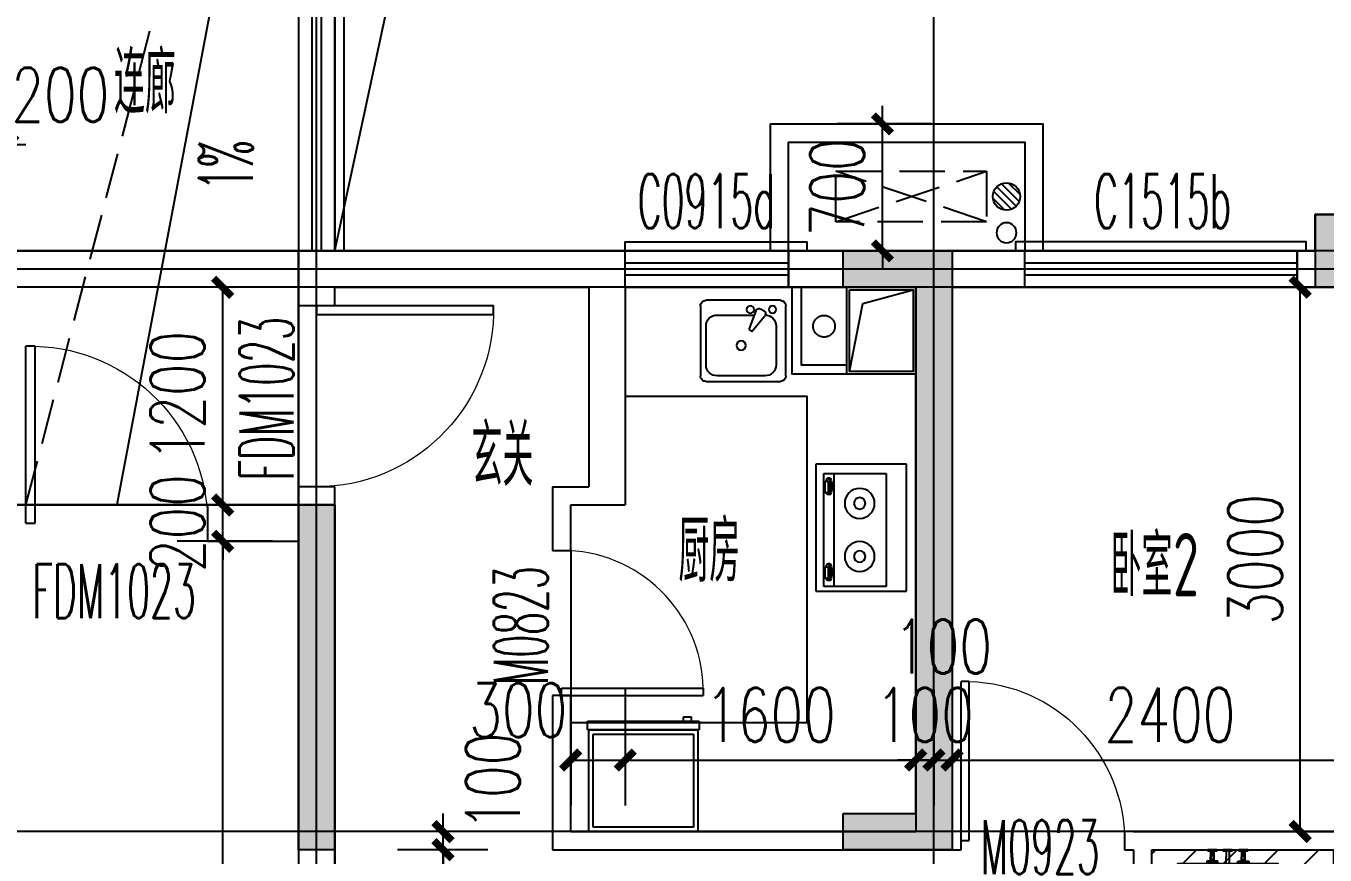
# Model space of a CAD drawing. Extents: x -59851 to 653804, y -249523 to 437614.
# Drawn here: x -38914 to -31760, y 73976 to 78546 of the extents above; entities that cross this region are included whole.
import ezdxf

# ---------------------------------------------------------------- set-up
doc = ezdxf.new("R2010")
doc.units = 0
doc.header["$LTSCALE"] = 1000
doc.header["$MEASUREMENT"] = 0
for name, pattern in [('CONTINOUS', [0]), ('DASH', [0.35, 0.25, -0.1]), ('PS', [3200, 1500, -200, 1500])]:
    doc.linetypes.add(name, pattern=pattern)
for name, color, linetype in [('_S-空调立管', 7, 'Continuous'), ('A-Lvtry（卫生间）', 5, 'Continuous'), ('A-Lvtry（厨房）', 5, 'CONTINOUS'), ('A-洞口', 105, 'Continuous'), ('A-烟气道', 105, 'Continuous'), ('A-疏散距离', 105, 'DASH'), ('A-空调室外机', 5, 'DASH'), ('A-第三道尺寸线', 105, 'Continuous'), ('A-线脚看线', 9, 'Continuous'), ('A-降板区域', 251, 'Continuous'), ('AE-FLOR', 151, 'Continuous'), ('DIM_SYMB', 3, 'Continuous'), ('DOTE', 16, 'Continuous'), ('LABEL_PM', 7, 'Continuous'), ('mianji', 6, 'Continuous'), ('NL', 5, 'Continuous'), ('PS', 6, 'PS'), ('PUB_HATCH', 8, 'Continuous'), ('PUB_TEXT', 7, 'Continuous'), ('WALL', 2, 'Continuous'), ('WINDOW', 4, 'Continuous'), ('WINDOW_TEXT', 7, 'Continuous'), ('ys', 154, 'Continuous'), ('剪力墙', 6, 'Continuous'), ('栏杆', 142, 'Continuous')]:
    doc.layers.add(name, color=color, linetype=linetype)
doc.layers.add('A-area(算全面积)', color=21, linetype='Continuous', plot=False)
doc.layers.add('A-area(算半面积)', color=23, linetype='Continuous', plot=False)
doc.styles.add('_TCH_DIM', font='SIMPLEX.shx', dxfattribs={"width": 0.7, "bigfont": 'GBCBIG.shx'})
doc.styles.add('_TCH_DIM_T3', font='SIMPLEX.shx', dxfattribs={"width": 0.705882, "bigfont": 'GBCBIG.shx'})
doc.styles.add('_TCH_WINDOW', font='SIMPLEX.shx', dxfattribs={"width": 0.7, "height": 3.5, "bigfont": 'GBCBIG.shx'})
doc.styles.get("Standard").update_dxf_attribs({"font": 'gbenor.shx', "width": 0.7, "bigfont": 'gbcbig.shx'})
doc.dimstyles.new('_TCH_ARCH&&100', dxfattribs={"dimtxt": 297.5, "dimasz": 100, "dimexe": 250, "dimexo": 300, "dimgap": 100, "dimtad": 1, "dimdec": 0, "dimzin": 0, "dimdsep": 46, "dimtxsty": '_TCH_DIM_T3', "dimblk": 'ARCHTICK', "dimcen": 0.09, "dimclrt": 7, "dimazin": 2, "dimtfac": 1, "dimtdec": 0, "dimtix": 1, "dimtmove": 2, "dimatfit": 3, "dimfxl": 0, "dimtolj": 1, "dimtzin": 0, "dimarcsym": 0})

# ---------------------------------------------------------------- blocks, each defined once
blk = doc.blocks.new('fdsfdsgfdsgb')
at = {"layer": 'mianji'}
for points in [[(-195608.2, 146788.3), (-196208.2, 146788.3), (-196208.2, 146588.3), (-201808.2, 146588.3), (-201808.2, 145188.3), (-203408.2, 145188.3), (-203408.2, 151788.3), (-198208.2, 151788.3), (-198208.2, 152688.3), (-201608.2, 152688.3), (-201608.2, 158588.3), (-205208.2, 158588.3), (-205208.2, 156788.3), (-208608.2, 156788.3), (-208608.2, 148288.3), (-207208.2, 148288.3), (-207208.2, 146488.3), (-208608.2, 146488.3), (-208608.2, 137588.3), (-164208.2, 137588.3)], [(-186908.2, 151988.3), (-196808.2, 151988.3), (-196808.2, 152188.3), (-197408.2, 152188.3), (-197408.2, 151988.3), (-198208.2, 151988.3), (-198208.2, 151788.3), (-203408.2, 151788.3), (-203408.2, 146588.3), (-201608.2, 146588.3), (-201608.2, 150088.3), (-201208.2, 150088.3), (-201208.2, 150288.3), (-197408.2, 150288.3), (-197408.2, 150088.3), (-196808.2, 150088.3), (-196808.2, 150288.3), (-186908.2, 150288.3)]]:
    blk.add_lwpolyline(points, dxfattribs=at)
blk.add_lwpolyline([(-201808.2, 146588.3), (-203408.2, 146588.3), (-203408.2, 145188.3), (-201808.2, 145188.3)], close=True, dxfattribs=at)
blk = doc.blocks.new('zhouxianssceng0329')
at = {"layer": 'DOTE'}
for p, q in [((-37313.7, 132089.9), (-37313.7, 156469.4)), ((-33913.7, 132089.9), (-33913.7, 156469.4)), ((-3313.7, 143398.2), (-44988.6, 143398.2)), ((5501.3, 143298.2), (-44988.6, 143298.2)), ((5501.3, 140298.2), (-44988.6, 140298.2))]:
    blk.add_line(p, q, dxfattribs=at)
blk = doc.blocks.new('jgjlq030328')
at = {"layer": 'PUB_HATCH'}
for points in [[(-278135, 16811.9), (-277535, 16811.9), (-277535, 17211.9), (-278135, 17211.9)], [(-280735, 13911.9), (-280335, 13911.9), (-280335, 16811.9), (-280735, 16811.9), (-280735, 17011.9), (-280135, 17011.9), (-280135, 13711.9), (-280335, 13711.9), (-280735, 13711.9)], [(-283535, 13711.9), (-283735, 13711.9), (-283735, 15611.9), (-283535, 15611.9), (-283535, 13911.9)]]:
    blk.add_hatch(color=256, dxfattribs=at).paths.add_polyline_path(points)
at = {"layer": '剪力墙'}
for points in [[(-278135, 16811.9), (-277535, 16811.9), (-277535, 17211.9), (-278135, 17211.9)], [(-280735, 13911.9), (-280335, 13911.9), (-280335, 16811.9), (-280735, 16811.9), (-280735, 17011.9), (-280135, 17011.9), (-280135, 13711.9), (-280335, 13711.9), (-280735, 13711.9)], [(-283535, 13711.9), (-283735, 13711.9), (-283735, 15611.9), (-283535, 15611.9), (-283535, 13911.9)]]:
    blk.add_lwpolyline(points, close=True, dxfattribs=at)
blk.add_lwpolyline([(-283535, 13911.9), (-283535, 13911.9)], dxfattribs=at)
blk = doc.blocks.new('$DorLib2D$00000001')
for p, q in [((0.45, 0.975), (0.5, 0.975)), ((0.45, 0), (0.45, 0.975)), ((0.5, 0), (0.5, 0.975)), ((0.5, 0), (0.45, 0))]:
    blk.add_line(p, q)
at = {"lineweight": 13}
blk.add_arc((0.475, 0), 0.975, 91.46928, 180, dxfattribs=at)
blk = doc.blocks.new('_ArchTick')
at = {"color": 0, "linetype": 'ByBlock', "const_width": 0.4}
blk.add_lwpolyline([(-0.5, -0.5), (0.5, 0.5)], dxfattribs=at)
blk = doc.blocks.new('*D713')
at = {"layer": 'A-第三道尺寸线', "color": 0, "lineweight": -2, "transparency": 16777216}
for p, q in [((-1612.2, 169334.8), (-2137.5, 169334.8)), ((-1887.5, 168134.8), (-1887.5, 169334.8)), ((-1612.2, 168134.8), (-2137.5, 168134.8))]:
    blk.add_line(p, q, dxfattribs=at)
at = {"layer": 'Defpoints', "color": 0, "transparency": 16777216}
for p in [(-1887.5, 169334.8), (-1312.2, 169334.8), (-1312.2, 168134.8)]:
    blk.add_point(p, dxfattribs=at)
at = {"layer": 'A-第三道尺寸线', "color": 0, "lineweight": -2, "transparency": 16777216, "xscale": 100, "yscale": 100, "zscale": 100}
for p, rotation in [((-1887.5, 169334.8), 90), ((-1887.5, 168134.8), 270)]:
    blk.add_blockref('_ArchTick', p, dxfattribs=dict(at, rotation=rotation))
at = {"layer": 'A-第三道尺寸线', "color": 7, "transparency": 16777216, "insert": (-2136.2, 168734.8), "char_height": 297.5, "attachment_point": 5, "rotation": 90, "style": '_TCH_DIM_T3'}
blk.add_mtext('\\A1;1200', dxfattribs=at)
blk = doc.blocks.new('*D714')
at = {"layer": 'A-第三道尺寸线', "color": 0, "lineweight": -2, "transparency": 16777216}
for p, q in [((-1887.5, 168134.8), (-1887.5, 168234.8)), ((-1612.2, 168134.8), (-2137.5, 168134.8)), ((-1887.5, 167934.8), (-1887.5, 168134.8)), ((-1612.2, 167934.8), (-2137.5, 167934.8)), ((-1887.5, 167934.8), (-1887.5, 167834.8))]:
    blk.add_line(p, q, dxfattribs=at)
at = {"layer": 'Defpoints', "color": 0, "transparency": 16777216}
for p in [(-1887.5, 168134.8), (-1312.2, 168134.8), (-1312.2, 167934.8)]:
    blk.add_point(p, dxfattribs=at)
at = {"layer": 'A-第三道尺寸线', "color": 0, "lineweight": -2, "transparency": 16777216, "xscale": 100, "yscale": 100, "zscale": 100}
for p, rotation in [((-1887.5, 168134.8), 270), ((-1887.5, 167934.8), 90)]:
    blk.add_blockref('_ArchTick', p, dxfattribs=dict(at, rotation=rotation))
at = {"layer": 'A-第三道尺寸线', "color": 7, "transparency": 16777216, "insert": (-2136.2, 168034.8), "char_height": 297.5, "attachment_point": 5, "rotation": 90, "style": '_TCH_DIM_T3'}
blk.add_mtext('\\A1;200', dxfattribs=at)
blk = doc.blocks.new('*D715')
at = {"layer": 'A-第三道尺寸线', "color": 0, "lineweight": -2, "transparency": 16777216}
for p, q in [((-1612.2, 167934.8), (-2137.5, 167934.8)), ((-1887.5, 160734.8), (-1887.5, 167934.8)), ((-1612.2, 160734.8), (-2137.5, 160734.8))]:
    blk.add_line(p, q, dxfattribs=at)
at = {"layer": 'Defpoints', "color": 0, "transparency": 16777216}
for p in [(-1887.5, 167934.8), (-1312.2, 167934.8), (-1312.2, 160734.8)]:
    blk.add_point(p, dxfattribs=at)
at = {"layer": 'A-第三道尺寸线', "color": 0, "lineweight": -2, "transparency": 16777216, "xscale": 100, "yscale": 100, "zscale": 100}
for p, rotation in [((-1887.5, 167934.8), 90), ((-1887.5, 160734.8), 270)]:
    blk.add_blockref('_ArchTick', p, dxfattribs=dict(at, rotation=rotation))
at = {"layer": 'A-第三道尺寸线', "color": 7, "transparency": 16777216, "insert": (-2136.2, 164334.8), "char_height": 297.5, "attachment_point": 5, "rotation": 90, "style": '_TCH_DIM_T3'}
blk.add_mtext('\\A1;7200', dxfattribs=at)
blk = doc.blocks.new('*D720')
at = {"layer": 'A-第三道尺寸线', "color": 0, "lineweight": -2, "transparency": 16777216}
for p, q in [((-3270.7, 169734.8), (-3270.7, 170370.7)), ((-3070.7, 169734.8), (-3070.7, 170370.7)), ((-3270.7, 170120.7), (-3370.7, 170120.7)), ((-3270.7, 170120.7), (-3070.7, 170120.7)), ((-3070.7, 170120.7), (-2970.7, 170120.7))]:
    blk.add_line(p, q, dxfattribs=at)
at = {"layer": 'Defpoints', "color": 0, "transparency": 16777216}
for p in [(-3070.7, 170120.7), (-3270.7, 169434.8), (-3070.7, 169434.8)]:
    blk.add_point(p, dxfattribs=at)
at = {"layer": 'A-第三道尺寸线', "color": 0, "lineweight": -2, "transparency": 16777216, "xscale": 100, "yscale": 100, "zscale": 100}
blk.add_blockref('_ArchTick', (-3270.7, 170120.7), dxfattribs=at)
at = {"layer": 'A-第三道尺寸线', "color": 0, "lineweight": -2, "transparency": 16777216, "xscale": 100, "yscale": 100, "zscale": 100, "rotation": 180}
blk.add_blockref('_ArchTick', (-3070.7, 170120.7), dxfattribs=at)
at = {"layer": 'A-第三道尺寸线', "color": 7, "transparency": 16777216, "insert": (-2781.7, 170395.7), "char_height": 297.5, "attachment_point": 5, "style": '_TCH_DIM_T3'}
blk.add_mtext('\\A1;200', dxfattribs=at)
blk = doc.blocks.new('zt1')
at = {"layer": 'A-Lvtry（卫生间）', "linetype": 'Continuous'}
for p, q in [((-700, 0), (0, 0)), ((-700, -500), (-700, 0)), ((0, 0), (0, -500)), ((0, -500), (-700, -500))]:
    blk.add_line(p, q, dxfattribs=at)
at = {"layer": 'A-Lvtry（卫生间）'}
for p, q in [((-673.5, -113.1), (-673.5, -455.5)), ((-50.7, -113.1), (-673.5, -113.1)), ((-50.7, -455.5), (-50.7, -113.1)), ((-673.5, -399.8), (-50.7, -399.8)), ((-640.9, -422.1), (-640.8, -433.8)), ((-549.1, -423.2), (-549.1, -433.7)), ((-167.9, -422.1), (-167.8, -433.8)), ((-76.1, -423.2), (-76.1, -433.7)), ((-673.5, -455.5), (-50.7, -455.5)), ((-565.7, -431.5), (-630.4, -431.5)), ((-630.4, -431.5), (-630.4, -448.2)), ((-630.4, -448.2), (-565.7, -448.2)), ((-565.7, -448.2), (-565.7, -431.5)), ((-157.4, -431.5), (-157.4, -448.2)), ((-92.7, -431.5), (-157.4, -431.5)), ((-157.4, -448.2), (-92.7, -448.2)), ((-92.7, -448.2), (-92.7, -431.5))]:
    blk.add_line(p, q, dxfattribs=at)
for points in [[(-549.1, -423.2, 0.259034), (-551, -419.8, 0.076276), (-562.5, -414.9, 0.036515), (-576.1, -412.4, 0.026615), (-594.9, -411.4, 0.026615), (-613.8, -412.4, 0.036515), (-627.3, -414.9, 0.076276), (-638.9, -419.8, 0.259034), (-640.8, -423.2, 0.078462), (-640.6, -424.5, 0.056762)], [(-549.1, -433.7, 0.259034), (-551, -430.3, 0.076276), (-562.5, -425.4, 0.036515), (-576.1, -422.9, 0.026615), (-594.9, -421.9, 0.026615), (-613.8, -422.9, 0.036515), (-627.3, -425.4, 0.076276), (-638.9, -430.3, 0.259034), (-640.8, -433.7, 0.259034), (-638.9, -437.2, 0.056762), (-630.4, -441.2, 0.036515)], [(-76.1, -423.2, 0.259034), (-78, -419.8, 0.076276), (-89.5, -414.9, 0.036515), (-103.1, -412.4, 0.026615), (-121.9, -411.4, 0.026615), (-140.8, -412.4, 0.036515), (-154.3, -414.9, 0.076276), (-165.9, -419.8, 0.259034), (-167.8, -423.2, 0.078462), (-167.6, -424.5, 0.056762)], [(-76.1, -433.7, 0.259034), (-78, -430.3, 0.076276), (-89.5, -425.4, 0.036515), (-103.1, -422.9, 0.026615), (-121.9, -421.9, 0.026615), (-140.8, -422.9, 0.036515), (-154.3, -425.4, 0.076276), (-165.9, -430.3, 0.259034), (-167.8, -433.7, 0.259034), (-165.9, -437.2, 0.056762), (-157.4, -441.2, 0.036515)], [(-565.7, -442.9, 0.008736), (-562.5, -442.1, 0.076276), (-551, -437.2, 0.259034), (-549.1, -433.7, 0.259034)], [(-92.7, -442.9, 0.008736), (-89.5, -442.1, 0.076276), (-78, -437.2, 0.259034), (-76.1, -433.7, 0.259034)]]:
    blk.add_lwpolyline(points, format="xyb", dxfattribs=at)
at = {"layer": 'A-Lvtry（卫生间）', "linetype": 'Continuous'}
for centre, radius in [((-508.4, -258.5), 82.5), ((-215.8, -258.5), 82.5), ((-508.4, -258.5), 31.6), ((-215.8, -258.5), 31.6)]:
    blk.add_circle(centre, radius, dxfattribs=at)
at = {"layer": 'A-Lvtry（卫生间）', "width": 0.8, "flags": 9}
for tag in ['YSIZE', 'XSIZE']:
    blk.add_attdef(tag, (-350, 0), '', height=0.5, dxfattribs=at)
blk = doc.blocks.new('t4')
at = {"layer": 'A-Lvtry（卫生间）'}
for p, q in [((3876545.3, 2552259.6), (3876931.4, 2552259.6)), ((3876514.8, 2551819.5), (3876514.8, 2552229.1)), ((3876819.6, 2552205.6), (3876606.3, 2552205.6)), ((3876961.9, 2552229.1), (3876961.9, 2551819.5)), ((3876545.3, 2552144.6), (3876545.3, 2551880.5)), ((3876790.3, 2552072.2), (3876875.1, 2552142)), ((3876903.3, 2552093.1), (3876800.4, 2552054.6)), ((3876913.8, 2552122.3), (3876905.6, 2552136.5)), ((3876800.4, 2552054.6), (3876790.3, 2552072.2)), ((3876880.6, 2551880.5), (3876880.6, 2552084.6)), ((3876606.3, 2551819.5), (3876819.6, 2551819.5)), ((3876931.4, 2551789), (3876545.3, 2551789))]:
    blk.add_line(p, q, dxfattribs=at)
for centre, major_axis, start_param, end_param in [((3876545.3, 2552229.1), (-21.6, 21.6), -0.785398, 0.785398), ((3876931.4, 2552229.1), (-21.6, 21.6), 3.926991, 5.497787), ((3876606.3, 2552144.6), (-43.1, 43.1), -0.785398, 0.785398), ((3876819.6, 2552144.6), (43.1, 43.1), 5.497787, 7.068583), ((3876911.1, 2552185.3), (-14.4, 14.4), 4.712389, 10.995574), ((3876888, 2552126.3), (14.4, 14.4), 6.021386, 7.757331), ((3876896.2, 2552112.2), (-14.4, 14.4), 2.714645, 4.45059), ((3876713, 2552012.6), (18, 18), 6.283185283897186, 12.56637059107677), ((3876911.1, 2552063.4), (14.4, 14.4), 6.283185283893945, 12.56637059107353), ((3876606.3, 2551880.5), (-43.1, 43.1), 0.785398, 2.356194), ((3876819.6, 2551880.5), (-43.1, 43.1), 2.356194, 3.926991), ((3876545.3, 2551819.5), (21.6, 21.6), 2.356194, 3.926991), ((3876931.4, 2551819.5), (-21.6, 21.6), 2.356194, 3.926991)]:
    blk.add_ellipse(centre, major_axis=major_axis, ratio=1, start_param=start_param, end_param=end_param, dxfattribs=at)
blk = doc.blocks.new('BX1')
at = {"layer": 'A-Lvtry（卫生间）'}
for p, q in [((-560, 8), (-607.7, 8)), ((-607.7, 8), (-607.7, -608)), ((-560, -608), (-560, 8)), ((0, 0), (-560, 0)), ((0, -600), (0, 0)), ((-560, 0), (-560, -600)), ((-24, -24), (-536, -24)), ((-536, -24), (-536, -576)), ((-24, -576), (-24, -24)), ((-631.1, -564.3), (-631.1, -520)), ((-631.1, -520), (-607.7, -520)), ((-607.7, -564.3), (-631.1, -564.3)), ((-607.7, -520), (-607.7, -564.3)), ((-607.7, -608), (-560, -608)), ((-560, -600), (0, -600)), ((-536, -576), (-24, -576))]:
    blk.add_line(p, q, dxfattribs=at)
blk = doc.blocks.new('A$C12CE3BE6')
at = {"ltscale": 10}
for p, q in [((180, 469), (200, 469)), ((180, 412), (180, 435)), ((182.5, 422), (182.5, 442)), ((197.5, 442), (182.5, 442)), ((184.5, 442), (184.5, 469)), ((195.5, 442), (195.5, 469)), ((197.5, 422), (197.5, 442)), ((200, 412), (200, 435)), ((285.2, 469), (265.2, 469)), ((265.2, 260), (265.2, 435)), ((285.2, 260), (285.2, 435)), ((370, 469), (350, 469)), ((350, 412), (350, 435)), ((352.5, 422), (352.5, 442)), ((352.5, 442), (367.5, 442)), ((354.5, 442), (354.5, 469)), ((365.5, 442), (365.5, 469)), ((367.5, 422), (367.5, 442)), ((370, 412), (370, 435)), ((220, 412), (160, 412)), ((160, 412), (160, 405)), ((220, 405), (160, 405)), ((197.5, 422), (182.5, 422)), ((187, 412), (187, 422)), ((193, 412), (193, 422)), ((220, 405), (220, 412)), ((330, 412), (390, 412)), ((330, 405), (330, 412)), ((330, 405), (390, 405)), ((352.5, 422), (367.5, 422)), ((357, 412), (357, 422)), ((363, 412), (363, 422)), ((390, 412), (390, 405))]:
    blk.add_line(p, q, dxfattribs=at)
for p, q in [((260.9, 235.9), (289.1, 264.1)), ((260.9, 264.1), (289.1, 235.9))]:
    blk.add_line(p, q)
for points in [[(200, 435), (200, 469), (215, 469), (215, 475), (165, 475), (165, 469), (180, 469), (180, 435)], [(285.2, 435), (285.2, 469), (299.8, 469), (299.8, 475), (250.2, 475), (250.2, 469), (265.2, 469), (265.2, 435)], [(370, 435), (370, 469), (385, 469), (385, 475), (335, 475), (335, 469), (350, 469), (350, 435)]]:
    blk.add_lwpolyline(points, dxfattribs=at)
for points in [[(0, 0), (0, 400), (550, 400), (550, 0)], [(10, 10), (10, 390), (540, 390), (540, 10)]]:
    blk.add_lwpolyline(points, close=True)
for centre in [(190, 408.5), (360, 408.5)]:
    blk.add_circle(centre, 3.5, dxfattribs=at)
for radius in [29.1, 20]:
    blk.add_circle((275, 250), radius)
blk.add_arc((275.2, 260), 10, 180, 0, dxfattribs=at)
blk = doc.blocks.new('ktswaj')
at = {"linetype": 'DASH'}
blk.add_lwpolyline([(15990.1, 179082.6), (15990.1, 178253.3), (16268.4, 178253.3), (16268.4, 179082.6)], close=True, dxfattribs=at)
for points in [[(15990.1, 179082.6), (16268.4, 178253.3)], [(15990.1, 178253.3), (16268.4, 179082.6)]]:
    blk.add_lwpolyline(points, dxfattribs=at)
blk = doc.blocks.new('$TCHSYS$WIN2D')
for p, q in [((-0.5, 0.5), (0.5, 0.5)), ((-0.5, 0.5), (-0.5, -0.5)), ((0.5, 0.5), (0.5, -0.5)), ((0.5, 0.1667), (-0.5, 0.1667)), ((0.5, -0.1667), (-0.5, -0.1667)), ((-0.5, -0.5), (0.5, -0.5))]:
    blk.add_line(p, q)
blk = doc.blocks.new('*D721')
at = {"layer": 'A-第三道尺寸线', "color": 0, "lineweight": -2, "transparency": 16777216}
for p, q in [((5804.3, 166334.8), (5804.3, 166434.8)), ((6050.3, 166334.8), (5554.3, 166334.8)), ((5804.3, 166234.8), (5804.3, 166334.8)), ((6050.3, 166234.8), (5554.3, 166234.8)), ((5804.3, 166234.8), (5804.3, 166134.8))]:
    blk.add_line(p, q, dxfattribs=at)
at = {"layer": 'Defpoints', "color": 0, "transparency": 16777216}
for p in [(5804.3, 166334.8), (6350.3, 166334.8), (6350.3, 166234.8)]:
    blk.add_point(p, dxfattribs=at)
at = {"layer": 'A-第三道尺寸线', "color": 0, "lineweight": -2, "transparency": 16777216, "xscale": 100, "yscale": 100, "zscale": 100}
for p, rotation in [((5804.3, 166334.8), 270), ((5804.3, 166234.8), 90)]:
    blk.add_blockref('_ArchTick', p, dxfattribs=dict(at, rotation=rotation))
at = {"layer": 'A-第三道尺寸线', "color": 7, "transparency": 16777216, "insert": (6079.3, 166609.8), "char_height": 297.5, "attachment_point": 5, "rotation": 90, "style": '_TCH_DIM_T3'}
blk.add_mtext('\\A1;100', dxfattribs=at)
blk = doc.blocks.new('*D722')
at = {"layer": 'A-第三道尺寸线', "color": 0, "lineweight": -2, "transparency": 16777216}
for p, q in [((6050.3, 166234.8), (5554.3, 166234.8)), ((5804.3, 160734.8), (5804.3, 166234.8)), ((6050.3, 160734.8), (5554.3, 160734.8))]:
    blk.add_line(p, q, dxfattribs=at)
at = {"layer": 'Defpoints', "color": 0, "transparency": 16777216}
for p in [(5804.3, 166234.8), (6350.3, 166234.8), (6350.3, 160734.8)]:
    blk.add_point(p, dxfattribs=at)
at = {"layer": 'A-第三道尺寸线', "color": 0, "lineweight": -2, "transparency": 16777216, "xscale": 100, "yscale": 100, "zscale": 100}
for p, rotation in [((5804.3, 166234.8), 90), ((5804.3, 160734.8), 270)]:
    blk.add_blockref('_ArchTick', p, dxfattribs=dict(at, rotation=rotation))
at = {"layer": 'A-第三道尺寸线', "color": 7, "transparency": 16777216, "insert": (5555.6, 163484.8), "char_height": 297.5, "attachment_point": 5, "rotation": 90, "style": '_TCH_DIM_T3'}
blk.add_mtext('\\A1;5500', dxfattribs=at)
blk = doc.blocks.new('*D733')
at = {"layer": 'A-第三道尺寸线', "color": 0, "lineweight": -2, "transparency": 16777216}
for p, q in [((10200.6, 169334.8), (10774.8, 169334.8)), ((10524.8, 166334.8), (10524.8, 169334.8)), ((10200.6, 166334.8), (10774.8, 166334.8))]:
    blk.add_line(p, q, dxfattribs=at)
at = {"layer": 'Defpoints', "color": 0, "transparency": 16777216}
for p in [(9900.6, 169334.8), (10524.8, 169334.8), (9900.6, 166334.8)]:
    blk.add_point(p, dxfattribs=at)
at = {"layer": 'A-第三道尺寸线', "color": 0, "lineweight": -2, "transparency": 16777216, "xscale": 100, "yscale": 100, "zscale": 100}
for p, rotation in [((10524.8, 169334.8), 90), ((10524.8, 166334.8), 270)]:
    blk.add_blockref('_ArchTick', p, dxfattribs=dict(at, rotation=rotation))
at = {"layer": 'A-第三道尺寸线', "color": 7, "transparency": 16777216, "insert": (10276.1, 167834.8), "char_height": 297.5, "attachment_point": 5, "rotation": 90, "style": '_TCH_DIM_T3'}
blk.add_mtext('\\A1;3000', dxfattribs=at)
blk = doc.blocks.new('*D734')
at = {"layer": 'A-第三道尺寸线', "color": 0, "lineweight": -2, "transparency": 16777216}
for p, q in [((6507.6, 167117.3), (6507.6, 166479.1)), ((6807.6, 167117.3), (6807.6, 166479.1)), ((6507.6, 166729.1), (6807.6, 166729.1))]:
    blk.add_line(p, q, dxfattribs=at)
at = {"layer": 'Defpoints', "color": 0, "transparency": 16777216}
for p in [(6507.6, 167417.3), (6807.6, 167417.3), (6807.6, 166729.1)]:
    blk.add_point(p, dxfattribs=at)
at = {"layer": 'A-第三道尺寸线', "color": 0, "lineweight": -2, "transparency": 16777216, "xscale": 100, "yscale": 100, "zscale": 100, "rotation": 180}
blk.add_blockref('_ArchTick', (6507.6, 166729.1), dxfattribs=at)
at = {"layer": 'A-第三道尺寸线', "color": 0, "lineweight": -2, "transparency": 16777216, "xscale": 100, "yscale": 100, "zscale": 100}
blk.add_blockref('_ArchTick', (6807.6, 166729.1), dxfattribs=at)
at = {"layer": 'A-第三道尺寸线', "color": 7, "transparency": 16777216, "insert": (6218.6, 167004.1), "char_height": 297.5, "attachment_point": 5, "style": '_TCH_DIM_T3'}
blk.add_mtext('\\A1;300', dxfattribs=at)
blk = doc.blocks.new('*D735')
at = {"layer": 'A-第三道尺寸线', "color": 0, "lineweight": -2, "transparency": 16777216}
for p, q in [((6807.6, 167117.3), (6807.6, 166479.1)), ((8407.6, 167117.3), (8407.6, 166479.1)), ((6807.6, 166729.1), (8407.6, 166729.1))]:
    blk.add_line(p, q, dxfattribs=at)
at = {"layer": 'Defpoints', "color": 0, "transparency": 16777216}
for p in [(6807.6, 167417.3), (8407.6, 167417.3), (8407.6, 166729.1)]:
    blk.add_point(p, dxfattribs=at)
at = {"layer": 'A-第三道尺寸线', "color": 0, "lineweight": -2, "transparency": 16777216, "xscale": 100, "yscale": 100, "zscale": 100, "rotation": 180}
blk.add_blockref('_ArchTick', (6807.6, 166729.1), dxfattribs=at)
at = {"layer": 'A-第三道尺寸线', "color": 0, "lineweight": -2, "transparency": 16777216, "xscale": 100, "yscale": 100, "zscale": 100}
blk.add_blockref('_ArchTick', (8407.6, 166729.1), dxfattribs=at)
at = {"layer": 'A-第三道尺寸线', "color": 7, "transparency": 16777216, "insert": (7607.6, 166977.8), "char_height": 297.5, "attachment_point": 5, "style": '_TCH_DIM_T3'}
blk.add_mtext('\\A1;1600', dxfattribs=at)
blk = doc.blocks.new('*D736')
at = {"layer": 'A-第三道尺寸线', "color": 0, "lineweight": -2, "transparency": 16777216}
for p, q in [((8407.6, 167117.3), (8407.6, 166479.1)), ((8507.6, 167117.3), (8507.6, 166479.1)), ((8407.6, 166729.1), (8307.6, 166729.1)), ((8407.6, 166729.1), (8507.6, 166729.1)), ((8507.6, 166729.1), (8607.6, 166729.1))]:
    blk.add_line(p, q, dxfattribs=at)
at = {"layer": 'Defpoints', "color": 0, "transparency": 16777216}
for p in [(8407.6, 167417.3), (8507.6, 167417.3), (8507.6, 166729.1)]:
    blk.add_point(p, dxfattribs=at)
at = {"layer": 'A-第三道尺寸线', "color": 0, "lineweight": -2, "transparency": 16777216, "xscale": 100, "yscale": 100, "zscale": 100}
blk.add_blockref('_ArchTick', (8407.6, 166729.1), dxfattribs=at)
at = {"layer": 'A-第三道尺寸线', "color": 0, "lineweight": -2, "transparency": 16777216, "xscale": 100, "yscale": 100, "zscale": 100, "rotation": 180}
blk.add_blockref('_ArchTick', (8507.6, 166729.1), dxfattribs=at)
at = {"layer": 'A-第三道尺寸线', "color": 7, "transparency": 16777216, "insert": (8457.6, 166977.8), "char_height": 297.5, "attachment_point": 5, "style": '_TCH_DIM_T3'}
blk.add_mtext('\\A1;100', dxfattribs=at)
blk = doc.blocks.new('*D737')
at = {"layer": 'A-第三道尺寸线', "color": 0, "lineweight": -2, "transparency": 16777216}
for p, q in [((8507.6, 167117.3), (8507.6, 166479.1)), ((8607.6, 167117.3), (8607.6, 166479.1)), ((8507.6, 166729.1), (8407.6, 166729.1)), ((8507.6, 166729.1), (8607.6, 166729.1)), ((8607.6, 166729.1), (8707.6, 166729.1))]:
    blk.add_line(p, q, dxfattribs=at)
at = {"layer": 'Defpoints', "color": 0, "transparency": 16777216}
for p in [(8507.6, 167417.3), (8607.6, 167417.3), (8607.6, 166729.1)]:
    blk.add_point(p, dxfattribs=at)
at = {"layer": 'A-第三道尺寸线', "color": 0, "lineweight": -2, "transparency": 16777216, "xscale": 100, "yscale": 100, "zscale": 100}
blk.add_blockref('_ArchTick', (8507.6, 166729.1), dxfattribs=at)
at = {"layer": 'A-第三道尺寸线', "color": 0, "lineweight": -2, "transparency": 16777216, "xscale": 100, "yscale": 100, "zscale": 100, "rotation": 180}
blk.add_blockref('_ArchTick', (8607.6, 166729.1), dxfattribs=at)
at = {"layer": 'A-第三道尺寸线', "color": 7, "transparency": 16777216, "insert": (8557.6, 167354.1), "char_height": 297.5, "attachment_point": 5, "style": '_TCH_DIM_T3'}
blk.add_mtext('\\A1;100', dxfattribs=at)
blk = doc.blocks.new('*D738')
at = {"layer": 'A-第三道尺寸线', "color": 0, "lineweight": -2, "transparency": 16777216}
for p, q in [((8607.6, 167117.3), (8607.6, 166479.1)), ((11007.6, 167117.3), (11007.6, 166479.1)), ((8607.6, 166729.1), (11007.6, 166729.1))]:
    blk.add_line(p, q, dxfattribs=at)
at = {"layer": 'Defpoints', "color": 0, "transparency": 16777216}
for p in [(8607.6, 167417.3), (11007.6, 167417.3), (11007.6, 166729.1)]:
    blk.add_point(p, dxfattribs=at)
at = {"layer": 'A-第三道尺寸线', "color": 0, "lineweight": -2, "transparency": 16777216, "xscale": 100, "yscale": 100, "zscale": 100, "rotation": 180}
blk.add_blockref('_ArchTick', (8607.6, 166729.1), dxfattribs=at)
at = {"layer": 'A-第三道尺寸线', "color": 0, "lineweight": -2, "transparency": 16777216, "xscale": 100, "yscale": 100, "zscale": 100}
blk.add_blockref('_ArchTick', (11007.6, 166729.1), dxfattribs=at)
at = {"layer": 'A-第三道尺寸线', "color": 7, "transparency": 16777216, "insert": (9807.6, 166977.8), "char_height": 297.5, "attachment_point": 5, "style": '_TCH_DIM_T3'}
blk.add_mtext('\\A1;2400', dxfattribs=at)
blk = doc.blocks.new('ssxianjiao0329')
at = {"layer": 'A-线脚看线'}
for points in [[(-37163.7, 146998.2), (-37163.7, 143498.2)], [(-35613.8, 143498.2), (-35613.8, 143548.2), (-34613.8, 143548.2), (-34613.8, 143498.2)], [(-31863.7, 143498.2), (-31863.7, 143548.2), (-33463.7, 143548.2), (-33463.7, 143498.2)]]:
    blk.add_lwpolyline(points, dxfattribs=at)
blk = doc.blocks.new('3-122')
at = {"layer": 'A-area(算全面积)'}
blk.add_lwpolyline([(-158972, 87498.2), (-158972, 87498.2), (-158972, 87498.2), (-158972, 84098.2), (-156422, 84098.2), (-156422, 84098.2), (-155172, 84098.2), (-155172, 84098.2), (-153572, 84098.2), (-153572, 84298.2), (-152972, 84298.2), (-152972, 80998.2), (-151572, 80998.2), (-151572, 84298.2), (-150972, 84298.2), (-150972, 84098.2), (-149471.9, 84098.2), (-149471.9, 84098.2), (-148222, 84098.2), (-148222, 84098.2), (-147321.9, 84098.2), (-147322, 85698.2), (-143872, 85698.2), (-143872, 87498.2)], close=True, dxfattribs=at)
at = {"layer": 'AE-FLOR'}
for points in [[(-159172, 87598.2), (-159172, 84098.2)], [(-158972, 87598.2), (-158972, 84098.2)]]:
    blk.add_lwpolyline(points, dxfattribs=at)
at = {"layer": '栏杆'}
for points in [[(-159097, 87598.2), (-159097, 84098.2)], [(-159047, 87598.2), (-159047, 84098.2)]]:
    blk.add_lwpolyline(points, dxfattribs=at)
at = {"layer": 'PUB_TEXT', "width": 0.7}
blk.add_text('连廊', height=337.59, dxfattribs=at).set_placement((-160187, 84856.1))
blk = doc.blocks.new('_LV13')
at = {"color": 0}
for p, q in [((-0.071, 0.495), (-0.495, 0.071)), ((0.183, 0.465), (-0.465, -0.183)), ((0.354, 0.354), (-0.354, -0.354)), ((0.465, 0.183), (-0.183, -0.465)), ((0.495, -0.071), (0.071, -0.495))]:
    blk.add_line(p, q, dxfattribs=at)
blk.add_circle((0, 0), 0.5)
blk = doc.blocks.new('e330505')
at = {"layer": '_S-空调立管'}
blk.add_lwpolyline([(-33513.8, 146743.4, 1), (-33513.8, 146633.4, 1)], format="xyb", close=True, dxfattribs=at)
at = {"layer": 'NL', "ltscale": 0.5, "extrusion": (0, 0, -1), "xscale": -150, "yscale": 150, "zscale": -150, "rotation": 270}
blk.add_blockref('_LV13', (33513.8, 146888.4), dxfattribs=at)
blk = doc.blocks.new('*D2016')
at = {"layer": 'A-第三道尺寸线', "color": 0, "lineweight": -2, "transparency": 16777216}
for p, q in [((-34197.1, 78005.7), (-34197.1, 78105.7)), ((-33927.3, 78005.7), (-34447.1, 78005.7)), ((-34197.1, 77305.7), (-34197.1, 78005.7)), ((-33927.3, 77305.7), (-34447.1, 77305.7)), ((-34197.1, 77305.7), (-34197.1, 77205.7))]:
    blk.add_line(p, q, dxfattribs=at)
at = {"layer": 'Defpoints', "color": 0, "transparency": 16777216}
for p in [(-34197.1, 78005.7), (-33627.3, 78005.7), (-33627.3, 77305.7)]:
    blk.add_point(p, dxfattribs=at)
at = {"layer": 'A-第三道尺寸线', "color": 0, "lineweight": -2, "transparency": 16777216, "xscale": 100, "yscale": 100, "zscale": 100}
for p, rotation in [((-34197.1, 78005.7), 270), ((-34197.1, 77305.7), 90)]:
    blk.add_blockref('_ArchTick', p, dxfattribs=dict(at, rotation=rotation))
at = {"layer": 'A-第三道尺寸线', "color": 7, "transparency": 16777216, "insert": (-34445.8, 77655.7), "char_height": 297.5, "attachment_point": 5, "rotation": 90, "style": '_TCH_DIM_T3'}
blk.add_mtext('\\A1;700', dxfattribs=at)
blk = doc.blocks.new('a2huxing0322')
at = {"layer": 'WALL'}
for p, q in [((-1270.7, 168134.8), (-1970.7, 168134.8)), ((-1970.7, 168134.8), (-1970.7, 167934.8)), ((-1270.7, 168134.8), (-1270.7, 160634.8)), ((-1970.7, 167934.8), (-1470.7, 167934.8)), ((-1470.7, 167934.8), (-1470.7, 160734.8))]:
    blk.add_line(p, q, dxfattribs=at)
at = {"layer": 'WINDOW'}
blk.add_line((-2970.7, 168134.8), (-1970.7, 168134.8), dxfattribs=at)
ref = blk.add_blockref('$DorLib2D$00000001', (-2470.7, 168034.8), dxfattribs=dict(at, xscale=-1000, yscale=1000, zscale=-1000))
ref.add_attrib('A', 'FDM1023', (-2936.2, 167511), dxfattribs={"layer": 'WINDOW_TEXT', "height": 297.5, "style": '_TCH_WINDOW', "width": 0.494118})
at = {"layer": 'A-第三道尺寸线'}
dim = blk.add_linear_dim(base=(-3070.7, 170120.7), p1=(-3270.7, 169434.8), p2=(-3070.7, 169434.8), angle=0, dimstyle='_TCH_ARCH&&100', dxfattribs=at)
dim.commit()
dim.dimension.update_dxf_attribs({"geometry": '*D720', "text_midpoint": (-2781.7, 170395.7), "dimtype": 129})
for p1, p2, picture, middle in [((-1312.2, 168134.8), (-1312.2, 169334.8), '*D713', (-2136.2, 168734.8)), ((-1312.2, 167934.8), (-1312.2, 168134.8), '*D714', (-2136.2, 168034.8)), ((-1312.2, 160734.8), (-1312.2, 167934.8), '*D715', (-2136.2, 164334.8))]:
    dim = blk.add_aligned_dim(p1=p1, p2=p2, distance=575.2, dimstyle='_TCH_ARCH&&100', dxfattribs=at)
    dim.commit()
    dim.dimension.update_dxf_attribs({"geometry": picture, "text_midpoint": middle})
blk = doc.blocks.new('a3huxing0323')
at = {"layer": 'A-降板区域'}
h = blk.add_hatch(dxfattribs=at)
h.set_pattern_fill('ANSI31', color=256, scale=100)
h.set_pattern_definition([(45, (42421.34, 22946.45), (-112.2532, 112.2532), [])])
edge = h.paths.add_edge_path()
edge.add_line((9707.6, 166234.8), (10707.6, 166234.8))
edge.add_line((10707.6, 166234.8), (10707.6, 165534.8))
edge.add_line((10707.6, 165534.8), (11807.6, 165534.8))
edge.add_line((11807.6, 165534.8), (11807.6, 164384.8))
edge.add_line((11807.6, 164384.8), (9707.6, 164384.8))
edge.add_line((9707.6, 164384.8), (9707.6, 164434.8))
edge.add_line((9707.6, 164434.8), (9707.6, 166234.8))
at = {"layer": 'A-Lvtry（厨房）', "ltscale": 3}
blk.add_lwpolyline([(6807.5, 168734.8), (7807.5, 168734.8), (7807.5, 166934.8), (6507.5, 166934.8)], dxfattribs=at)
at = {"layer": 'A-烟气道'}
for points in [[(8027.6, 169334.8), (8407.6, 169334.8), (8407.6, 168854.8), (8027.6, 168854.8)], [(8042.6, 169319.8), (8392.6, 169319.8), (8392.6, 168869.8), (8042.6, 168869.8)]]:
    blk.add_lwpolyline(points, close=True, dxfattribs=at)
blk.add_lwpolyline([(8042.6, 168869.8), (8116, 169245.7), (8392.6, 169319.8)], dxfattribs=at)
at = {"layer": 'A-降板区域'}
blk.add_lwpolyline([(9707.6, 166234.8), (10707.6, 166234.8), (10707.6, 165534.8), (11807.6, 165534.8), (11807.6, 164384.8), (9707.6, 164384.8), (9707.6, 164434.8), (9707.6, 166234.8)], dxfattribs=at)
at = {"layer": 'PS', "ltscale": 0.5}
blk.add_circle((7902.6, 169119.8), 60, dxfattribs=at)
at = {"layer": 'WALL'}
for p, q in [((5007.6, 169534.8), (5007.6, 169234.8)), ((5007.6, 169534.8), (6707.6, 169534.8)), ((6807.6, 169534.8), (6707.6, 169534.8)), ((6807.6, 169334.8), (6807.6, 169534.8)), ((8507.6, 169534.8), (7707.6, 169534.8)), ((7707.6, 169534.8), (7707.6, 169334.8)), ((9007.6, 169534.8), (8507.6, 169534.8)), ((9007.6, 169334.8), (9007.6, 169534.8)), ((11207.6, 169534.8), (10507.6, 169534.8)), ((10507.6, 169534.8), (10507.6, 169334.8)), ((5207.6, 169234.8), (5207.6, 169334.8)), ((5207.6, 169334.8), (6607.6, 169334.8)), ((6607.6, 169334.8), (6607.6, 168234.8)), ((6807.6, 169334.8), (6807.6, 168134.8)), ((7707.6, 169334.8), (8407.6, 169334.8)), ((8407.6, 169334.8), (8407.6, 166334.8)), ((8607.6, 169334.8), (8607.6, 166334.8)), ((8607.6, 169334.8), (9007.6, 169334.8)), ((10507.6, 169334.8), (11007.6, 169334.8)), ((5007.6, 169234.8), (5207.6, 169234.8)), ((5207.6, 168234.8), (5007.6, 168234.8)), ((5007.6, 168234.8), (5007.6, 160634.8)), ((5207.6, 160734.8), (5207.6, 168234.8)), ((6407.6, 168234.8), (6607.6, 168234.8)), ((6407.6, 168234.8), (6407.6, 167884.8)), ((6507.6, 168134.8), (6807.6, 168134.8)), ((6507.6, 167884.8), (6507.6, 168134.8)), ((6407.6, 167884.8), (6507.6, 167884.8)), ((6507.6, 167084.8), (6407.6, 167084.8)), ((6407.6, 167084.8), (6407.6, 166234.8)), ((6507.6, 166334.8), (6507.6, 167084.8)), ((6507.6, 166334.8), (8407.6, 166334.8)), ((8657.6, 166334.8), (8607.6, 166334.8)), ((8657.6, 166234.8), (8657.6, 166334.8)), ((9607.6, 166334.8), (9557.6, 166334.8)), ((9557.6, 166334.8), (9557.6, 166234.8)), ((9607.6, 166334.8), (11007.6, 166334.8)), ((6407.6, 166234.8), (8507.6, 166234.8)), ((8507.6, 166234.8), (8657.6, 166234.8)), ((9557.6, 166234.8), (9607.6, 166234.8)), ((9607.6, 166234.8), (9607.6, 165234.8)), ((9707.6, 165234.8), (9707.6, 166234.8)), ((9707.6, 166234.8), (11107.6, 166234.8))]:
    blk.add_line(p, q, dxfattribs=at)
for points in [[(8027.6, 168854.8), (7727.6, 168854.8), (7727.6, 169334.8)], [(8027.6, 168904.8), (7777.6, 168904.8), (7777.6, 169334.8)]]:
    blk.add_lwpolyline(points, dxfattribs=at)
at = {"layer": 'WINDOW'}
for p, q in [((5007.6, 169234.8), (5007.6, 168234.8)), ((6507.6, 167884.8), (6507.6, 167084.8))]:
    blk.add_line(p, q, dxfattribs=at)
at = {"layer": '栏杆'}
for points in [[(7607.6, 169534.8), (7607.6, 170234.8), (9107.6, 170234.8), (9107.6, 169534.8)], [(7707.6, 169534.8), (7707.6, 170134.8), (9007.6, 170134.8), (9007.6, 169534.8)]]:
    blk.add_lwpolyline(points, dxfattribs=at)
at = {"layer": 'A-Lvtry（卫生间）', "ltscale": 3}
blk.add_blockref('A$C12CE3BE6', (9851.1, 165759.8), dxfattribs=at)
at = {"layer": 'A-Lvtry（厨房）', "extrusion": (0, 0, -1), "zscale": -1, "rotation": 90}
blk.add_blockref('t4', (2544566.8, -3707699.1), dxfattribs=at)
at = {"layer": 'A-Lvtry（厨房）', "extrusion": (-1.08889e-08, -3.92285e-11, -1), "zscale": -1.000000000000011}
for name, p, rotation in [('zt1', (-8357.3, 168359.4), 90.00000133402135), ('BX1', (-6607.5, 166334.8), 270)]:
    blk.add_blockref(name, p, dxfattribs=dict(at, rotation=rotation))
at = {"layer": 'A-空调室外机', "extrusion": (0, 0, -1), "zscale": -1, "rotation": 90}
blk.add_blockref('ktswaj', (170285.3, 153705.5), dxfattribs=at)
at = {"layer": 'WINDOW'}
ref = blk.add_blockref('$TCHSYS$WIN2D', (7257.6, 169434.8), dxfattribs=dict(at, xscale=-900, yscale=200, zscale=900, rotation=180))
ref.add_attrib('A', 'C0915d', (6876.1, 169661), dxfattribs={"layer": 'WINDOW_TEXT', "height": 297.5, "style": '_TCH_WINDOW', "width": 0.494118})
ref = blk.add_blockref('$TCHSYS$WIN2D', (9757.6, 169434.8), dxfattribs=dict(at, xscale=-1500, yscale=200, zscale=1500, rotation=180))
ref.add_attrib('A', 'C1515b', (9390.1, 169661), dxfattribs={"layer": 'WINDOW_TEXT', "height": 297.5, "style": '_TCH_WINDOW', "width": 0.494118})
ref = blk.add_blockref('$DorLib2D$00000001', (5107.6, 168734.8), dxfattribs=dict(at, xscale=-1000, yscale=1000, zscale=-1000, rotation=270))
ref.add_attrib('A', 'FDM1023', (4981.4, 168269.3), dxfattribs={"layer": 'WINDOW_TEXT', "height": 297.5, "rotation": 90, "style": '_TCH_WINDOW', "width": 0.494118})
ref = blk.add_blockref('$DorLib2D$00000001', (6457.6, 167484.8), dxfattribs=dict(at, xscale=800, yscale=800, zscale=800, rotation=270))
ref.add_attrib('A', 'M0823', (6381.4, 167141.8), dxfattribs={"layer": 'WINDOW_TEXT', "height": 297.5, "rotation": 90, "style": '_TCH_WINDOW', "width": 0.494118})
ref = blk.add_blockref('$DorLib2D$00000001', (9107.6, 166284.8), dxfattribs=dict(at, xscale=-900, yscale=900, zscale=-900))
ref.add_attrib('A', 'M0923', (8764.6, 166100.8), dxfattribs={"layer": 'WINDOW_TEXT', "height": 297.5, "style": '_TCH_WINDOW', "width": 0.494118})
at = {"layer": 'PUB_TEXT', "width": 0.7}
for s, height, p in [('玄关', 337.59, (5961.5, 168239)), ('厨房', 337.59, (7100.7, 167710.8)), ('卧室', 337.59, (9480.4, 167630.8)), ('2', 350, (9824.4, 167630.8))]:
    blk.add_text(s, height=height, dxfattribs=at).set_placement(p)
at = {"layer": 'A-第三道尺寸线'}
for p1, p2, distance, picture, middle in [((9900.6, 166334.8), (9900.6, 169334.8), -624.2, '*D733', (10276.1, 167834.8)), ((6807.6, 167417.3), (8407.6, 167417.3), -688.2, '*D735', (7607.6, 166977.8)), ((8407.6, 167417.3), (8507.6, 167417.3), -688.2, '*D736', (8457.6, 166977.8)), ((8607.6, 167417.3), (11007.6, 167417.3), -688.2, '*D738', (9807.6, 166977.8)), ((6350.3, 160734.8), (6350.3, 166234.8), 546, '*D722', (5555.6, 163484.8))]:
    dim = blk.add_aligned_dim(p1=p1, p2=p2, distance=distance, dimstyle='_TCH_ARCH&&100', dxfattribs=at)
    dim.commit()
    dim.dimension.update_dxf_attribs({"geometry": picture, "text_midpoint": middle})
for base, p1, p2, angle, picture, middle in [((8607.6, 166729.1), (8507.6, 167417.3), (8607.6, 167417.3), 0, '*D737', (8557.6, 167354.1)), ((6807.6, 166729.1), (6507.6, 167417.3), (6807.6, 167417.3), 0, '*D734', (6218.6, 167004.1)), ((5804.3, 166334.8), (6350.3, 166234.8), (6350.3, 166334.8), 90, '*D721', (6079.3, 166609.8))]:
    dim = blk.add_linear_dim(base=base, p1=p1, p2=p2, angle=angle, dimstyle='_TCH_ARCH&&100', dxfattribs=at)
    dim.commit()
    dim.dimension.update_dxf_attribs({"geometry": picture, "text_midpoint": middle, "dimtype": 129})

msp = doc.modelspace()

# ---------------------------------------------------------------- block references
for name, p in [('zhouxianssceng0329', (0, -66192.5)), ('fdsfdsgfdsgb', (164394.5, -69282.6))]:
    msp.add_blockref(name, p)
at = {"layer": '剪力墙'}
msp.add_blockref('jgjlq030328', (246321.3, 60293.8), dxfattribs=at)

# ---------------------------------------------------------------- next in the draw order: block references
msp.add_blockref('a2huxing0322', (-35943, -92229.1))

# ---------------------------------------------------------------- next in the draw order: block references
msp.add_blockref('a3huxing0323', (-42421.3, -92229.1))

# ---------------------------------------------------------------- next in the draw order: linework, layer by layer
at = {"layer": 'A-洞口'}
msp.add_lwpolyline([(-37213.7, 77305.7), (-36594.5, 80183.2), (-22163.7, 80705.7)], dxfattribs=at)
at = {"layer": 'A-疏散距离'}
msp.add_lwpolyline([(-38913.7, 75905.7), (-37505.1, 81297), (-19213.7, 82505.7)], dxfattribs=at)
at = {"layer": 'DIM_SYMB'}
msp.add_lwpolyline([(-37559.9, 77469.5, 0, 0, 0), (-37559.9, 77964.4, 80, 0, 0), (-37559.9, 78264.4, 0, 0, 0)], format="xyseb", dxfattribs=at)
at = {"layer": 'ys'}
msp.add_lwpolyline([(-37413.7, 81205.7), (-38413.7, 75905.7)], dxfattribs=at)

# ---------------------------------------------------------------- next in the draw order: block references
msp.add_blockref('ssxianjiao0329', (0, -66192.5))
at = {"layer": 'A-area(算半面积)'}
msp.add_blockref('e330505', (0, -69282.6), dxfattribs=at)
at = {"layer": 'LABEL_PM'}
msp.add_blockref('3-122', (121758.3, -6792.5), dxfattribs=at)

# ---------------------------------------------------------------- next in the draw order: texts
at = {"layer": 'PUB_TEXT', "style": '_TCH_DIM', "width": 0.494118}
msp.add_text('1%', height=297.5, rotation=90, dxfattribs=at).set_placement((-37664.9, 77639.1))

# ---------------------------------------------------------------- next in the draw order: dimensions: what is measured, and where the dimension line sits
at = {"layer": 'A-第三道尺寸线'}
dim = msp.add_aligned_dim(p1=(-33627.3, 77305.7), p2=(-33627.3, 78005.7), distance=569.8, dimstyle='_TCH_ARCH&&100', dxfattribs=at)
dim.commit()
dim.dimension.update_dxf_attribs({"geometry": '*D2016', "text_midpoint": (-34445.8, 77655.7)})

doc.saveas('drawing.dxf')
